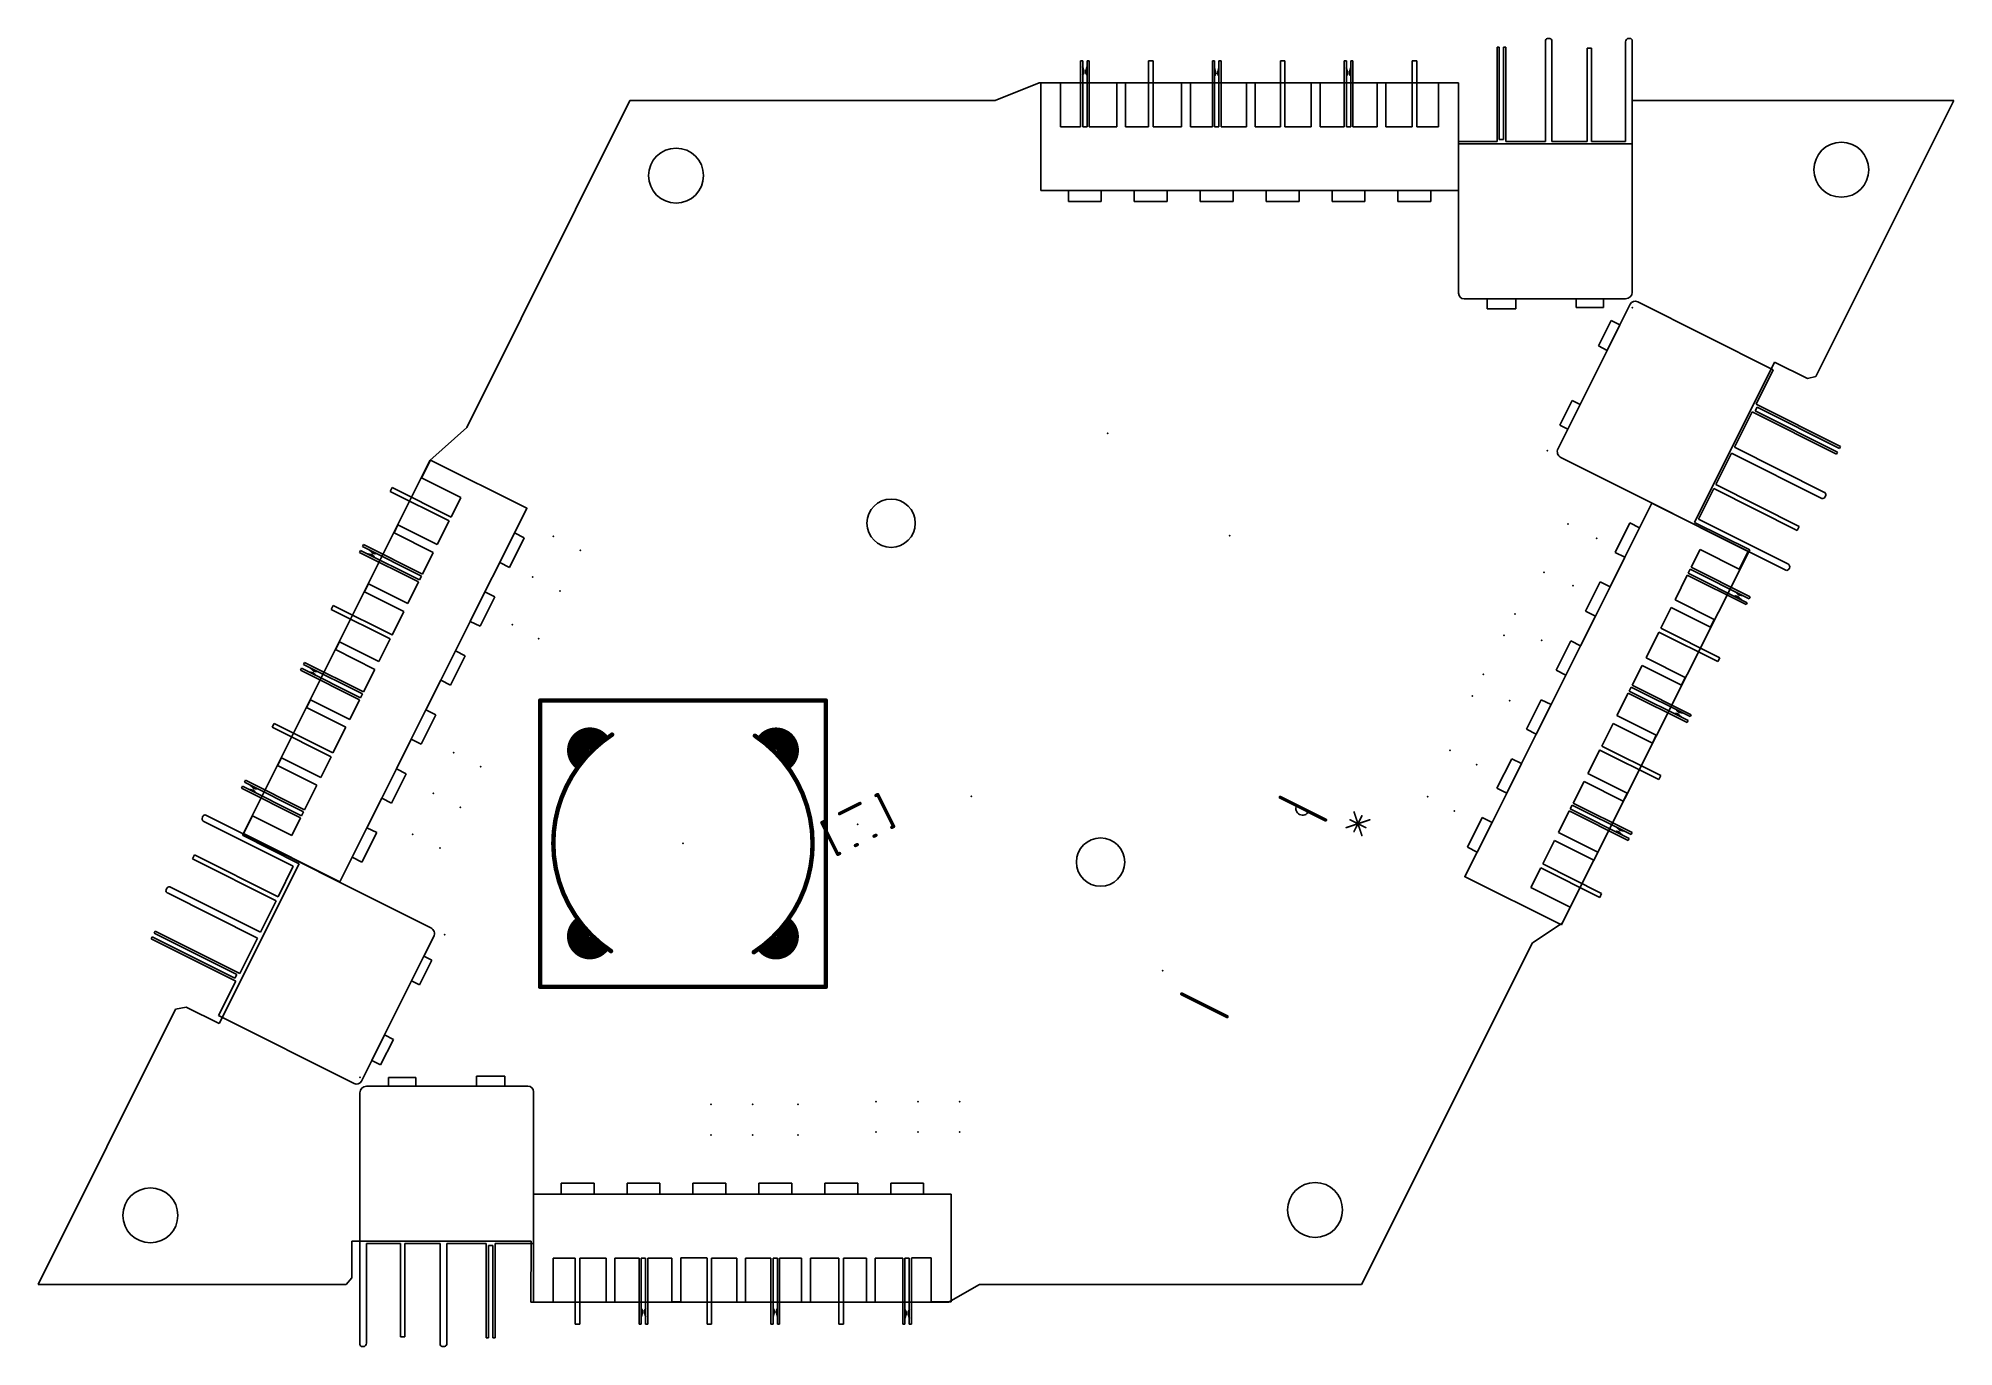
# Model space of a CAD drawing. Extents: x 0 to 87.2, y -2.8 to 56.7.
import ezdxf

# ---------------------------------------------------------------- set-up
doc = ezdxf.new("R2010")
doc.units = 0
for name, color, linetype in [('20', 7, 'CONTINUOUS'), ('22', 253, 'CONTINUOUS'), ('24', 7, 'CONTINUOUS')]:
    doc.layers.add(name, color=color, linetype=linetype)

msp = doc.modelspace()

# ---------------------------------------------------------------- linework, layer by layer
at = {"layer": '20'}
for p, q in [((45.575, 54.7), (43.575, 53.9)), ((64.6583, 54.7), (45.575, 54.7)), ((64.6583, 51.925), (64.6583, 54.7)), ((26.95, 53.9), (19.525, 39.025)), ((43.575, 53.9), (26.95, 53.9)), ((87.2, 53.9), (72.5675, 53.898)), ((72.5675, 53.9), (72.5675, 51.925)), ((80.925, 41.35), (87.2, 53.9)), ((72.5675, 51.925), (64.6583, 51.925)), ((79.05, 42), (75.4, 34.7)), ((80.55, 41.25), (79.05, 42)), ((80.55, 41.25), (80.925, 41.35)), ((19.525, 39.025), (17.85, 37.525)), ((17.85, 37.525), (9.325, 20.475)), ((75.4, 34.7), (77.925, 33.45)), ((69.375, 16.475), (77.925, 33.45)), ((9.325, 20.475), (11.9, 19.175)), ((11.9, 19.175), (8.25, 11.9)), ((69.375, 16.475), (68.025, 15.575)), ((60.25, 0.025), (68.025, 15.575)), ((6.275, 12.55), (0.025, 0.025)), ((6.75, 12.65), (6.275, 12.55)), ((6.75, 12.65), (8.25, 11.9)), ((14.2972, 0.3255), (14.2985, 2.0026)), ((14.2985, 2.0026), (22.4602, 1.9962)), ((22.4449, -0.7789), (22.4602, 1.9962)), ((14.031, 0.025), (0.025, 0.025)), ((14.2972, 0.3255), (14.031, 0.025)), ((41.4513, -0.7789), (42.8607, 0.025)), ((42.8607, 0.025), (60.25, 0.025)), ((41.4513, -0.7789), (22.4449, -0.7789))]:
    msp.add_line(p, q, dxfattribs=at)
for centre, radius in [((29.0506, 50.4841), 1.25), ((82.0865, 50.7516), 1.25), ((38.8396, 34.6683), 1.1), ((48.3707, 19.2469), 1.1), ((5.1267, 3.1731), 1.25), ((58.1346, 3.4188), 1.25)]:
    msp.add_circle(centre, radius, dxfattribs=at)
at = {"layer": '22'}
for p, q in [((68.7175, 56.7282), (68.7675, 56.7282)), ((72.4175, 56.7282), (72.4675, 56.7282)), ((66.5175, 56.3282), (66.4175, 56.3282)), ((66.4175, 56.3282), (66.4175, 52.0282)), ((66.5175, 52.1282), (66.5175, 56.3282)), ((66.8175, 56.3282), (66.7175, 56.3282)), ((66.7175, 56.3282), (66.7175, 52.1282)), ((66.8175, 52.0282), (66.8175, 56.3282)), ((68.6175, 52.0282), (68.6175, 56.5782)), ((68.9175, 56.6282), (68.9175, 52.0282)), ((70.7175, 56.2782), (70.5175, 56.2782)), ((70.5175, 56.2782), (70.5175, 52.0282)), ((70.7175, 52.0282), (70.7175, 56.2782)), ((72.2675, 52.0282), (72.2675, 56.5782)), ((72.5675, 45.1782), (72.5675, 56.6282)), ((47.5589, 55.7075), (47.4589, 55.7075)), ((47.4589, 55.7075), (47.4589, 52.7075)), ((47.5552, 55.4513), (47.6052, 55.2513)), ((47.5589, 52.7075), (47.5589, 55.7075)), ((47.7552, 55.4513), (47.7052, 55.2513)), ((47.8589, 55.7075), (47.7589, 55.7075)), ((47.7589, 55.7075), (47.7589, 52.7075)), ((47.8589, 52.7075), (47.8589, 55.7075)), ((50.7589, 55.7075), (50.5589, 55.7075)), ((50.5589, 55.7075), (50.5589, 52.7075)), ((50.7589, 52.7075), (50.7589, 55.7075)), ((53.5589, 55.7075), (53.4589, 55.7075)), ((53.4589, 55.7075), (53.4589, 52.7075)), ((53.5552, 55.4013), (53.6052, 55.2013)), ((53.5589, 52.7075), (53.5589, 55.7075)), ((53.7552, 55.4013), (53.7052, 55.2013)), ((53.8589, 55.7075), (53.7589, 55.7075)), ((53.7589, 55.7075), (53.7589, 52.7075)), ((53.8589, 52.7075), (53.8589, 55.7075)), ((56.7589, 55.7075), (56.5589, 55.7075)), ((56.5589, 55.7075), (56.5589, 52.7075)), ((56.7589, 52.7075), (56.7589, 55.7075)), ((59.5589, 55.7075), (59.4589, 55.7075)), ((59.4589, 55.7075), (59.4589, 52.7075)), ((59.5552, 55.4013), (59.6052, 55.2013)), ((59.5589, 52.7075), (59.5589, 55.7075)), ((59.7552, 55.4013), (59.7052, 55.2013)), ((59.8589, 55.7075), (59.7589, 55.7075)), ((59.7589, 55.7075), (59.7589, 52.7075)), ((59.8589, 52.7075), (59.8589, 55.7075)), ((62.7589, 55.7075), (62.5589, 55.7075)), ((62.5589, 55.7075), (62.5589, 52.7075)), ((62.7589, 52.7075), (62.7589, 55.7075)), ((45.6552, 49.8013), (45.6552, 54.7013)), ((45.6552, 54.7013), (46.5552, 54.7013)), ((46.5552, 54.7013), (46.5552, 52.7013)), ((49.5089, 54.7075), (49.1089, 54.7075)), ((49.1089, 54.7075), (49.1089, 52.7075)), ((49.5089, 52.7075), (49.5089, 54.7075)), ((52.4589, 54.7075), (52.0589, 54.7075)), ((52.0589, 54.7075), (52.0589, 52.7075)), ((52.4589, 52.7075), (52.4589, 54.7075)), ((55.4089, 54.7075), (55.0089, 54.7075)), ((55.0089, 54.7075), (55.0089, 52.7075)), ((55.4089, 52.7075), (55.4089, 54.7075)), ((57.9552, 52.7013), (57.9552, 54.7013)), ((57.9552, 54.7013), (58.3552, 54.7013)), ((58.3589, 52.7075), (58.3589, 54.7075)), ((61.3589, 54.7075), (60.9589, 54.7075)), ((60.9589, 54.7075), (60.9589, 52.7075)), ((61.3589, 52.7075), (61.3589, 54.7075)), ((64.6589, 54.7075), (63.7589, 54.7075)), ((63.7589, 52.7075), (63.7589, 54.7075)), ((64.6589, 49.8075), (64.6589, 54.7075)), ((46.5552, 52.7013), (47.4552, 52.7013)), ((47.7589, 52.7075), (47.5589, 52.7075)), ((49.1089, 52.7075), (47.8589, 52.7075)), ((50.5589, 52.7075), (49.5089, 52.7075)), ((52.0589, 52.7075), (50.7589, 52.7075)), ((53.4589, 52.7075), (52.4589, 52.7075)), ((53.7589, 52.7075), (53.5589, 52.7075)), ((55.0089, 52.7075), (53.8589, 52.7075)), ((56.5589, 52.7075), (55.4089, 52.7075)), ((56.7552, 52.7013), (57.9552, 52.7013)), ((59.4589, 52.7075), (58.3589, 52.7075)), ((59.7589, 52.7075), (59.5589, 52.7075)), ((60.9589, 52.7075), (59.8589, 52.7075)), ((62.5589, 52.7075), (61.3589, 52.7075)), ((63.7589, 52.7075), (62.7589, 52.7075)), ((64.6675, 52.0282), (64.6675, 45.1282)), ((66.4175, 52.0282), (64.6675, 52.0282)), ((66.7175, 52.1282), (66.5175, 52.1282)), ((68.6175, 52.0282), (66.8175, 52.0282)), ((70.5175, 52.0282), (68.9175, 52.0282)), ((72.2675, 52.0282), (70.7175, 52.0282)), ((46.9052, 49.8013), (45.6552, 49.8013)), ((48.4052, 49.8013), (46.9052, 49.8013)), ((46.9052, 49.3013), (46.9052, 49.8013)), ((49.9052, 49.8013), (48.4052, 49.8013)), ((48.4052, 49.8013), (48.4052, 49.3013)), ((51.4052, 49.8013), (49.9052, 49.8013)), ((49.9052, 49.3013), (49.9052, 49.8013)), ((52.9052, 49.8013), (51.4052, 49.8013)), ((51.4052, 49.8013), (51.4052, 49.3013)), ((54.4052, 49.8013), (52.9052, 49.8013)), ((52.9052, 49.3013), (52.9052, 49.8013)), ((55.9052, 49.8013), (54.4052, 49.8013)), ((54.4052, 49.8013), (54.4052, 49.3013)), ((57.4052, 49.8013), (55.9052, 49.8013)), ((55.9052, 49.3013), (55.9052, 49.8013)), ((58.9052, 49.8013), (57.4052, 49.8013)), ((57.4052, 49.8013), (57.4052, 49.3013)), ((60.4052, 49.8013), (58.9052, 49.8013)), ((58.9052, 49.3013), (58.9052, 49.8013)), ((61.9052, 49.8013), (60.4052, 49.8013)), ((60.4052, 49.8013), (60.4052, 49.3013)), ((63.4052, 49.8013), (61.9052, 49.8013)), ((61.9052, 49.3013), (61.9052, 49.8013)), ((64.6552, 49.8013), (63.4052, 49.8013)), ((63.4052, 49.8013), (63.4052, 49.3013)), ((48.4052, 49.3013), (46.9052, 49.3013)), ((51.4052, 49.3013), (49.9052, 49.3013)), ((54.4052, 49.3013), (52.9052, 49.3013)), ((57.4052, 49.3013), (55.9052, 49.3013)), ((60.4052, 49.3013), (58.9052, 49.3013)), ((63.4052, 49.3013), (61.9052, 49.3013)), ((65.9675, 44.8782), (64.9175, 44.8782)), ((67.2675, 44.8782), (65.9675, 44.8782)), ((65.9675, 44.4282), (65.9675, 44.8782)), ((70.0175, 44.8782), (67.2675, 44.8782)), ((67.2675, 44.8782), (67.2675, 44.4282)), ((71.2675, 44.8782), (70.0175, 44.8782)), ((70.0175, 44.4782), (70.0175, 44.8782)), ((71.2675, 44.4782), (70.0175, 44.4782)), ((72.2675, 44.8782), (71.2675, 44.8782)), ((71.2675, 44.8782), (71.2675, 44.4782)), ((72.012, 43.6923), (72.4821, 44.6311)), ((78.9873, 41.6532), (72.8176, 44.7427)), ((67.2675, 44.4282), (65.9675, 44.4282)), ((71.0275, 42.7314), (71.6096, 43.8938)), ((71.4299, 42.5299), (72.012, 43.6923)), ((71.6096, 43.8938), (72.012, 43.6923)), ((71.4299, 42.5299), (71.0275, 42.7314)), ((70.1985, 40.0709), (71.4299, 42.5299)), ((78.2037, 40.0884), (78.9873, 41.6532)), ((69.2812, 39.1324), (69.8409, 40.25)), ((69.8409, 40.25), (70.1985, 40.0709)), ((69.6388, 38.9533), (70.1985, 40.0709)), ((77.2186, 38.1213), (78.0246, 39.7308)), ((78.0246, 39.7308), (81.8694, 37.8054)), ((78.1588, 39.7754), (78.2483, 39.9542)), ((81.9142, 37.8948), (78.1588, 39.7754)), ((82.0485, 38.1631), (78.2037, 40.0884)), ((78.2483, 39.9542), (82.0038, 38.0736)), ((69.1911, 38.0591), (69.6388, 38.9533)), ((69.6388, 38.9533), (69.2812, 39.1324)), ((17.8717, 37.5416), (17.4687, 36.7368)), ((22.253, 35.3475), (17.8717, 37.5416)), ((69.325, 37.6565), (79.5631, 32.5297)), ((76.3679, 36.4224), (77.0843, 37.853)), ((81.1974, 35.7933), (77.0843, 37.853)), ((77.2186, 38.1213), (81.287, 36.084)), ((81.8694, 37.8054), (81.9142, 37.8948)), ((82.0038, 38.0736), (82.0485, 38.1631)), ((19.257, 35.8413), (17.4687, 36.7368)), ((16.1268, 36.2904), (16.0372, 36.1116)), ((16.0372, 36.1116), (18.7197, 34.7683)), ((18.8092, 34.9472), (16.1268, 36.2904)), ((19.257, 35.8413), (18.8092, 34.9472)), ((75.5843, 34.8576), (76.2783, 36.2436)), ((76.2783, 36.2436), (80.0785, 34.3406)), ((80.168, 34.5194), (76.3679, 36.4224)), ((81.3764, 35.9274), (81.354, 35.8827)), ((22.2568, 35.3415), (21.6971, 34.2238)), ((72.9052, 34.4581), (73.4649, 35.5757)), ((73.4649, 35.5757), (77.8462, 33.3817)), ((16.3941, 34.5909), (16.215, 34.2332)), ((16.215, 34.2332), (18.0033, 33.3377)), ((18.1824, 33.6953), (16.3941, 34.5909)), ((18.7197, 34.7683), (18.1824, 33.6953)), ((21.6971, 34.2238), (21.0255, 32.8826)), ((22.1442, 33.9999), (21.4726, 32.6587)), ((21.6971, 34.2238), (22.1442, 33.9999)), ((71.7865, 33.3407), (72.4581, 34.6819)), ((72.2335, 33.1168), (72.9052, 34.4581)), ((72.4581, 34.6819), (72.9052, 34.4581)), ((75.5843, 34.8576), (79.6527, 32.8203)), ((80.0785, 34.3406), (80.168, 34.5194)), ((14.694, 33.4291), (14.6492, 33.3397)), ((14.6492, 33.3397), (17.3316, 31.9964)), ((17.3764, 32.0859), (14.694, 33.4291)), ((14.8283, 33.6974), (14.7835, 33.608)), ((14.7835, 33.608), (17.466, 32.2647)), ((17.5107, 32.3541), (14.8283, 33.6974)), ((14.966, 33.2888), (15.1672, 33.2439)), ((15.0555, 33.4676), (15.212, 33.3333)), ((18.0033, 33.3377), (17.5107, 32.3541)), ((72.2335, 33.1168), (71.7865, 33.3407)), ((75.6549, 33.4725), (75.252, 32.6678)), ((77.4433, 32.577), (75.6549, 33.4725)), ((77.8462, 33.3817), (77.4433, 32.577)), ((17.466, 32.2647), (17.3764, 32.0859)), ((21.0255, 32.8826), (20.3539, 31.5414)), ((21.4726, 32.6587), (21.0255, 32.8826)), ((71.5619, 31.7756), (72.2335, 33.1168)), ((74.517, 31.1864), (75.0767, 32.3041)), ((75.0767, 32.3041), (77.7591, 30.9608)), ((75.1214, 32.3935), (75.211, 32.5723)), ((77.8039, 31.0502), (75.1214, 32.3935)), ((75.211, 32.5723), (77.8934, 31.229)), ((77.9382, 31.3184), (75.2558, 32.6617)), ((79.7197, 32.619), (79.6973, 32.5743)), ((14.8755, 31.5447), (15.0546, 31.9024)), ((16.6638, 30.6492), (14.8755, 31.5447)), ((16.8391, 31.0129), (15.0508, 31.9084)), ((17.3316, 31.9964), (16.8391, 31.0129)), ((20.3539, 31.5414), (19.6822, 30.2001)), ((20.3539, 31.5414), (20.8009, 31.3175)), ((70.4432, 30.6582), (71.1148, 31.9995)), ((70.8903, 30.4344), (71.5619, 31.7756)), ((71.1148, 31.9995), (71.5619, 31.7756)), ((77.6661, 31.347), (77.4649, 31.3919)), ((13.4402, 30.9255), (13.3507, 30.7467)), ((13.3507, 30.7467), (16.0331, 29.4034)), ((16.1227, 29.5822), (13.4402, 30.9255)), ((16.1265, 29.5762), (16.6638, 30.6492)), ((20.8009, 31.3175), (20.1293, 29.9762)), ((70.8903, 30.4344), (70.4432, 30.6582)), ((73.8677, 29.8898), (74.3379, 30.8287)), ((74.3379, 30.8287), (76.1262, 29.9332)), ((76.3053, 30.2909), (74.517, 31.1864)), ((77.5766, 31.1682), (77.4201, 31.3024)), ((77.7591, 30.9608), (77.8039, 31.0502)), ((77.8934, 31.229), (77.9382, 31.3184)), ((19.6822, 30.2001), (19.0106, 28.8589)), ((20.1293, 29.9762), (19.6822, 30.2001)), ((70.2186, 29.0931), (70.8903, 30.4344)), ((73.1961, 28.5486), (73.7782, 29.711)), ((73.7782, 29.711), (76.4606, 28.3677)), ((76.5502, 28.5466), (73.8677, 29.8898)), ((76.1262, 29.9332), (76.3053, 30.2909)), ((13.7299, 29.2706), (13.5508, 28.913)), ((13.5508, 28.913), (15.3391, 28.0175)), ((15.5182, 28.3751), (13.7299, 29.2706)), ((16.0331, 29.4034), (15.5182, 28.3751)), ((19.0106, 28.8589), (18.3389, 27.5177)), ((19.0106, 28.8589), (19.4577, 28.635)), ((69.0999, 27.9758), (69.7715, 29.317)), ((69.547, 27.7519), (70.2186, 29.0931)), ((69.7715, 29.317), (70.2186, 29.0931)), ((12.0074, 28.0642), (11.9626, 27.9748)), ((11.9626, 27.9748), (14.6451, 26.6315)), ((14.6899, 26.7209), (12.0074, 28.0642)), ((12.1417, 28.3325), (12.0969, 28.243)), ((12.0969, 28.243), (14.7794, 26.8998)), ((14.8242, 26.9892), (12.1417, 28.3325)), ((12.2794, 27.9238), (12.4807, 27.879)), ((12.369, 28.1027), (12.5254, 27.9684)), ((15.3391, 28.0175), (14.8242, 26.9892)), ((19.4577, 28.635), (18.786, 27.2938)), ((69.547, 27.7519), (69.0999, 27.9758)), ((72.5692, 27.2968), (73.017, 28.191)), ((73.017, 28.191), (74.8053, 27.2954)), ((74.9844, 27.6531), (73.1961, 28.5486)), ((76.4606, 28.3677), (76.5502, 28.5466)), ((18.3389, 27.5177), (17.6673, 26.1764)), ((18.786, 27.2938), (18.3389, 27.5177)), ((68.8753, 26.4107), (69.547, 27.7519)), ((72.4349, 27.0286), (72.5244, 27.2074)), ((75.1173, 25.6853), (72.4349, 27.0286)), ((72.5244, 27.2074), (75.2069, 25.8641)), ((75.2517, 25.9535), (72.5692, 27.2968)), ((74.8053, 27.2954), (74.9844, 27.6531)), ((12.409, 26.6329), (12.2299, 26.2752)), ((12.2299, 26.2752), (14.0182, 25.3797)), ((14.1973, 25.7374), (12.409, 26.6329)), ((14.6451, 26.6315), (14.1973, 25.7374)), ((14.7794, 26.8998), (14.6899, 26.7209)), ((17.6673, 26.1764), (16.9957, 24.8352)), ((17.6673, 26.1764), (18.1144, 25.9525)), ((67.7566, 25.2933), (68.4283, 26.6345)), ((68.2037, 25.0694), (68.8753, 26.4107)), ((68.4283, 26.6345), (68.8753, 26.4107)), ((71.8752, 25.9109), (72.3901, 26.9391)), ((72.3901, 26.9391), (75.0726, 25.5959)), ((10.7537, 25.5606), (10.6641, 25.3818)), ((10.6641, 25.3818), (13.3466, 24.0385)), ((13.4361, 24.2173), (10.7537, 25.5606)), ((14.0182, 25.3797), (13.4361, 24.2173)), ((18.1144, 25.9525), (17.4427, 24.6113)), ((68.2037, 25.0694), (67.7566, 25.2933)), ((71.1812, 24.5249), (71.6961, 25.5532)), ((71.6961, 25.5532), (73.4844, 24.6577)), ((73.6635, 25.0153), (71.8752, 25.9109)), ((74.8453, 25.8256), (74.6889, 25.9599)), ((74.9348, 26.0045), (74.7336, 26.0493)), ((75.0726, 25.5959), (75.1173, 25.6853)), ((75.2069, 25.8641), (75.2517, 25.9535)), ((16.9957, 24.8352), (16.324, 23.494)), ((17.4427, 24.6113), (16.9957, 24.8352)), ((67.5321, 23.7282), (68.2037, 25.0694)), ((73.8636, 23.1816), (71.1812, 24.5249)), ((73.4844, 24.6577), (73.6635, 25.0153)), ((11.0881, 23.9951), (10.909, 23.6375)), ((10.909, 23.6375), (12.6973, 22.742)), ((12.8764, 23.0996), (11.0881, 23.9951)), ((13.3466, 24.0385), (12.8764, 23.0996)), ((66.4134, 22.6109), (67.085, 23.9521)), ((66.8604, 22.387), (67.5321, 23.7282)), ((67.085, 23.9521), (67.5321, 23.7282)), ((71.0878, 24.3521), (70.5505, 23.2791)), ((71.0916, 24.3461), (73.7741, 23.0028)), ((9.3208, 22.6993), (9.2761, 22.6099)), ((12.0033, 21.356), (9.3208, 22.6993)), ((9.4552, 22.9675), (9.4104, 22.8781)), ((9.4104, 22.8781), (12.0929, 21.5348)), ((12.1376, 21.6243), (9.4552, 22.9675)), ((9.6377, 22.7601), (9.7942, 22.6259)), ((12.6973, 22.742), (12.1376, 21.6243)), ((16.324, 23.494), (15.6524, 22.1527)), ((16.7711, 23.2701), (16.0995, 21.9289)), ((16.324, 23.494), (16.7711, 23.2701)), ((69.8826, 21.9319), (70.3752, 22.9154)), ((70.3752, 22.9154), (72.1635, 22.0199)), ((70.5505, 23.2791), (72.3388, 22.3836)), ((73.7741, 23.0028), (73.8636, 23.1816)), ((9.2761, 22.6099), (11.9585, 21.2666)), ((9.5482, 22.5813), (9.7494, 22.5365)), ((15.6524, 22.1527), (14.9807, 20.8115)), ((16.0995, 21.9289), (15.6524, 22.1527)), ((66.1888, 21.0457), (66.8604, 22.387)), ((66.8604, 22.387), (66.4134, 22.6109)), ((69.7483, 21.6636), (69.8379, 21.8425)), ((69.8379, 21.8425), (72.5203, 20.4992)), ((72.5651, 20.5886), (69.8826, 21.9319)), ((72.3388, 22.3836), (72.1597, 22.026)), ((7.4951, 21.2937), (7.5175, 21.3384)), ((11.6305, 19.0551), (7.5621, 21.0924)), ((17.8898, 16.2562), (7.6517, 21.383)), ((9.3681, 20.5466), (9.771, 21.3513)), ((9.771, 21.3513), (11.5593, 20.4558)), ((11.5593, 20.4558), (11.9623, 21.2606)), ((12.0929, 21.5348), (12.0033, 21.356)), ((65.0701, 19.9284), (65.7417, 21.2696)), ((65.5172, 19.7045), (66.1888, 21.0457)), ((65.7417, 21.2696), (66.1888, 21.0457)), ((69.211, 20.5906), (69.7035, 21.5742)), ((69.7035, 21.5742), (72.386, 20.2309)), ((72.4308, 20.3203), (69.7483, 21.6636)), ((13.7494, 18.3526), (9.3681, 20.5466)), ((14.9807, 20.8115), (14.3091, 19.4703)), ((15.4278, 20.5876), (14.7562, 19.2464)), ((14.9807, 20.8115), (15.4278, 20.5876)), ((68.4946, 19.16), (69.0319, 20.233)), ((69.0319, 20.233), (70.8202, 19.3375)), ((70.9993, 19.6951), (69.211, 20.5906)), ((72.1587, 20.4607), (72.0023, 20.595)), ((72.2483, 20.6395), (72.0471, 20.6844)), ((72.386, 20.2309), (72.4308, 20.3203)), ((72.5203, 20.4992), (72.5651, 20.5886)), ((7.1363, 19.5721), (7.0467, 19.3933)), ((7.0467, 19.3933), (10.8469, 17.4903)), ((10.9365, 17.6691), (7.1363, 19.5721)), ((14.3091, 19.4703), (13.7494, 18.3526)), ((14.7562, 19.2464), (14.3091, 19.4703)), ((64.9575, 18.5868), (65.5172, 19.7045)), ((65.5172, 19.7045), (65.0701, 19.9284)), ((70.8202, 19.3375), (70.9993, 19.6951)), ((11.6305, 19.0551), (10.9365, 17.6691)), ((64.9613, 18.5808), (69.3426, 16.3867)), ((67.9573, 18.087), (68.405, 18.9812)), ((68.405, 18.9812), (71.0875, 17.6379)), ((71.1771, 17.8167), (68.4946, 19.16)), ((5.8384, 17.9853), (5.8608, 18.03)), ((9.9962, 15.7914), (5.9278, 17.8287)), ((6.0174, 18.1194), (10.1305, 16.0597)), ((10.8469, 17.4903), (10.1305, 16.0597)), ((67.9573, 18.087), (69.7456, 17.1915)), ((71.0875, 17.6379), (71.1771, 17.8167)), ((69.3426, 16.3867), (69.7456, 17.1915)), ((5.211, 15.8391), (5.1662, 15.7496)), ((5.1662, 15.7496), (9.0111, 13.8243)), ((8.9664, 13.9585), (5.211, 15.8391)), ((5.3453, 16.1073), (5.3006, 16.0179)), ((5.3006, 16.0179), (9.056, 14.1373)), ((9.1902, 14.1819), (5.3453, 16.1073)), ((9.9962, 15.7914), (9.1902, 14.1819)), ((18.0237, 15.8536), (17.5759, 14.9594)), ((17.5759, 14.9594), (17.0162, 13.8418)), ((17.5759, 14.9594), (17.9336, 14.7803)), ((9.056, 14.1373), (8.9664, 13.9585)), ((17.9336, 14.7803), (17.3739, 13.6627)), ((9.0111, 13.8243), (8.2275, 12.2595)), ((17.0162, 13.8418), (15.7849, 11.3828)), ((17.3739, 13.6627), (17.0162, 13.8418)), ((8.2275, 12.2595), (14.3972, 9.17)), ((15.7849, 11.3828), (15.2028, 10.2204)), ((15.7849, 11.3828), (16.1873, 11.1813)), ((16.1873, 11.1813), (15.6052, 10.0189)), ((15.2028, 10.2204), (14.7327, 9.2816)), ((15.6052, 10.0189), (15.2028, 10.2204)), ((14.6617, 8.7491), (14.6617, -2.7009)), ((14.9617, 9.0491), (15.9617, 9.0491)), ((15.9617, 9.0491), (15.9617, 9.4491)), ((15.9617, 9.4491), (17.2117, 9.4491)), ((15.9617, 9.0491), (17.2117, 9.0491)), ((17.2117, 9.4491), (17.2117, 9.0491)), ((17.2117, 9.0491), (19.9617, 9.0491)), ((19.9617, 9.0491), (19.9617, 9.4991)), ((19.9617, 9.4991), (21.2617, 9.4991)), ((19.9617, 9.0491), (21.2617, 9.0491)), ((21.2617, 9.4991), (21.2617, 9.0491)), ((21.2617, 9.0491), (22.3117, 9.0491)), ((22.5617, 1.8991), (22.5617, 8.7991)), ((23.8189, 4.1324), (23.8189, 4.6324)), ((23.8189, 4.6324), (25.3189, 4.6324)), ((25.3189, 4.6324), (25.3189, 4.1324)), ((26.8189, 4.1324), (26.8189, 4.6324)), ((26.8189, 4.6324), (28.3189, 4.6324)), ((28.3189, 4.6324), (28.3189, 4.1324)), ((29.8189, 4.1324), (29.8189, 4.6324)), ((29.8189, 4.6324), (31.3189, 4.6324)), ((31.3189, 4.6324), (31.3189, 4.1324)), ((32.8189, 4.1324), (32.8189, 4.6324)), ((32.8189, 4.6324), (34.3189, 4.6324)), ((34.3189, 4.6324), (34.3189, 4.1324)), ((35.8189, 4.1324), (35.8189, 4.6324)), ((35.8189, 4.6324), (37.3189, 4.6324)), ((37.3189, 4.6324), (37.3189, 4.1324)), ((38.8189, 4.1324), (38.8189, 4.6324)), ((38.8189, 4.6324), (40.3189, 4.6324)), ((40.3189, 4.6324), (40.3189, 4.1324)), ((22.5652, 4.1263), (22.5652, -0.7737)), ((22.5689, 4.1324), (23.8189, 4.1324)), ((23.8189, 4.1324), (25.3189, 4.1324)), ((25.3189, 4.1324), (26.8189, 4.1324)), ((26.8189, 4.1324), (28.3189, 4.1324)), ((28.3189, 4.1324), (29.8189, 4.1324)), ((29.8189, 4.1324), (31.3189, 4.1324)), ((31.3189, 4.1324), (32.8189, 4.1324)), ((32.8189, 4.1324), (34.3189, 4.1324)), ((34.3189, 4.1324), (35.8189, 4.1324)), ((35.8189, 4.1324), (37.3189, 4.1324)), ((37.3189, 4.1324), (38.8189, 4.1324)), ((38.8189, 4.1324), (40.3189, 4.1324)), ((40.3189, 4.1324), (41.5689, 4.1324)), ((41.5689, 4.1324), (41.5689, -0.7676)), ((14.9617, 1.8991), (16.5117, 1.8991)), ((14.9617, 1.8991), (14.9617, -2.6509)), ((16.5117, 1.8991), (16.5117, -2.3509)), ((16.7117, 1.8991), (18.3117, 1.8991)), ((16.7117, -2.3509), (16.7117, 1.8991)), ((18.3117, -2.7009), (18.3117, 1.8991)), ((18.6117, 1.8991), (18.6117, -2.6509)), ((18.6117, 1.8991), (20.4117, 1.8991)), ((20.4117, 1.8991), (20.4117, -2.4009)), ((20.5117, -2.4009), (20.5117, 1.7991)), ((20.5117, 1.7991), (20.7117, 1.7991)), ((20.7117, 1.7991), (20.7117, -2.4009)), ((20.8117, 1.8991), (22.5617, 1.8991)), ((20.8117, -2.4009), (20.8117, 1.8991)), ((23.4652, 1.2263), (24.4652, 1.2263)), ((23.4652, 1.2263), (23.4652, -0.7737)), ((24.4652, 1.2263), (24.4652, -1.7737)), ((24.6652, -1.7737), (24.6652, 1.2263)), ((24.6652, 1.2263), (25.8652, 1.2263)), ((25.8652, 1.2263), (25.8652, -0.7737)), ((26.2652, 1.2263), (27.3652, 1.2263)), ((26.2652, -0.7737), (26.2652, 1.2263)), ((27.3652, 1.2263), (27.3652, -1.7737)), ((27.4652, -1.7737), (27.4652, 1.2263)), ((27.4652, 1.2263), (27.6652, 1.2263)), ((27.6652, 1.2263), (27.6652, -1.7737)), ((27.7652, -1.7737), (27.7652, 1.2263)), ((27.7652, 1.2263), (28.8652, 1.2263)), ((28.8652, 1.2263), (28.8652, -0.7737)), ((30.4689, 1.2324), (29.2689, 1.2324)), ((29.2689, 1.2324), (29.2689, -0.7676)), ((30.4652, 1.2263), (30.4652, -1.7737)), ((30.6652, -1.7737), (30.6652, 1.2263)), ((30.6652, 1.2263), (31.8152, 1.2263)), ((31.8152, 1.2263), (31.8152, -0.7737)), ((32.2152, 1.2263), (33.3652, 1.2263)), ((32.2152, -0.7737), (32.2152, 1.2263)), ((33.3652, 1.2263), (33.3652, -1.7737)), ((33.4652, -1.7737), (33.4652, 1.2263)), ((33.4652, 1.2263), (33.6652, 1.2263)), ((33.6652, 1.2263), (33.6652, -1.7737)), ((33.7652, -1.7737), (33.7652, 1.2263)), ((33.7652, 1.2263), (34.7652, 1.2263)), ((34.7652, 1.2263), (34.7652, -0.7737)), ((35.1652, 1.2263), (36.4652, 1.2263)), ((35.1652, -0.7737), (35.1652, 1.2263)), ((36.4652, 1.2263), (36.4652, -1.7737)), ((36.6652, -1.7737), (36.6652, 1.2263)), ((36.6652, 1.2263), (37.7152, 1.2263)), ((37.7152, 1.2263), (37.7152, -0.7737)), ((38.1152, 1.2263), (39.3652, 1.2263)), ((38.1152, -0.7737), (38.1152, 1.2263)), ((39.3652, 1.2263), (39.3652, -1.7737)), ((39.4652, -1.7737), (39.4652, 1.2263)), ((39.4652, 1.2263), (39.6652, 1.2263)), ((39.6652, 1.2263), (39.6652, -1.7737)), ((39.7652, -1.7737), (39.7652, 1.2263)), ((40.6689, 1.2324), (39.7689, 1.2324)), ((40.6689, -0.7676), (40.6689, 1.2324)), ((22.5652, -0.7737), (23.4652, -0.7737)), ((25.8652, -0.7737), (26.2652, -0.7737)), ((29.2689, -0.7676), (28.8689, -0.7676)), ((31.8152, -0.7737), (32.2152, -0.7737)), ((34.7652, -0.7737), (35.1652, -0.7737)), ((37.7152, -0.7737), (38.1152, -0.7737)), ((41.5689, -0.7676), (40.6689, -0.7676)), ((27.4689, -1.4676), (27.5189, -1.2676)), ((27.6689, -1.4676), (27.6189, -1.2676)), ((33.4689, -1.4676), (33.5189, -1.2676)), ((33.6689, -1.4676), (33.6189, -1.2676)), ((39.4689, -1.5176), (39.5189, -1.3176)), ((39.6689, -1.5176), (39.6189, -1.3176)), ((16.5117, -2.3509), (16.7117, -2.3509)), ((20.4117, -2.4009), (20.5117, -2.4009)), ((20.7117, -2.4009), (20.8117, -2.4009)), ((24.4652, -1.7737), (24.6652, -1.7737)), ((27.3652, -1.7737), (27.4652, -1.7737)), ((27.6652, -1.7737), (27.7652, -1.7737)), ((30.4652, -1.7737), (30.6652, -1.7737)), ((33.3652, -1.7737), (33.4652, -1.7737)), ((33.6652, -1.7737), (33.7652, -1.7737)), ((36.4652, -1.7737), (36.6652, -1.7737)), ((39.3652, -1.7737), (39.4652, -1.7737)), ((39.6652, -1.7737), (39.7652, -1.7737)), ((14.8117, -2.8009), (14.7617, -2.8009)), ((18.5117, -2.8009), (18.4617, -2.8009))]:
    msp.add_line(p, q, dxfattribs=at)
for points, const_width in [([(22.865, 26.5964), (22.865, 13.5714)], 0.2032), ([(35.865, 26.5964), (22.865, 26.5964)], 0.2032), ([(35.865, 13.5714), (35.865, 26.5964)], 0.2032), ([(37.4236, 21.9162), (36.4901, 21.4487)], 0.1524), ([(38.2284, 22.3192), (38.1443, 22.2771)], 0.1524), ([(38.9537, 20.8707), (38.2284, 22.3192)], 0.1524), ([(56.5465, 22.196), (57.2959, 21.8207)], 0.1524), ([(57.2959, 21.8207), (57.841, 21.5477)], 0.1524), ([(35.7695, 21.0878), (35.6854, 21.0458)], 0.1524), ([(35.6854, 21.0458), (36.4108, 19.5972)], 0.1524), ([(38.8697, 20.8286), (38.9537, 20.8707)], 0.1524), ([(57.841, 21.5477), (58.6132, 21.161)], 0.1524), ([(60.6204, 21.17), (59.5515, 20.8144)], 0.0762), ([(60.4421, 20.8139), (59.7298, 21.1706)], 0.0762), ([(59.9076, 20.6361), (60.2643, 21.3484)], 0.0762), ([(60.2637, 20.4578), (59.9082, 21.5267)], 0.0762), ([(37.2155, 20.0002), (37.2996, 20.0423)], 0.1524), ([(38.065, 20.4256), (38.149, 20.4677)], 0.1524), ([(36.4108, 19.5972), (36.4948, 19.6393)], 0.1524), ([(22.865, 13.5714), (35.865, 13.5714)], 0.2032), ([(54.1322, 12.2127), (52.0655, 13.2476)], 0.1524)]:
    msp.add_lwpolyline(points, dxfattribs=dict(at, const_width=const_width))
for points, const_width in [([(22.9158, 26.5964, 1), (22.8142, 26.5964)], 0.1016), ([(22.865, 26.6472, 1), (22.865, 26.5456)], 0.1016), ([(35.9158, 26.5964, 1), (35.8142, 26.5964)], 0.1016), ([(35.865, 26.5456, 1), (35.865, 26.6472)], 0.1016), ([(25.582, 24.6218, 1.2138), (24.8219, 23.897)], 1.016), ([(33.8904, 23.8794, 1.2138), (33.1656, 24.6395)], 1.016), ([(26.14, 25.0464, 0.2538), (23.465, 20.0964)], 0.2032), ([(26.1678, 25.0039, 1), (26.1123, 25.089)], 0.1016), ([(35.265, 20.0964, 0.2503), (32.64, 24.9964)], 0.2032), ([(32.6682, 25.0387, 1), (32.6118, 24.9542)], 0.1016), ([(37.4407, 21.8821, 1), (37.4066, 21.9503)], 0.0762), ([(38.1273, 22.3112, 1), (38.1614, 22.243)], 0.0762), ([(38.2624, 22.3362, 1), (38.1943, 22.3021)], 0.0762), ([(38.2454, 22.2851, 1), (38.2113, 22.3532)], 0.0762), ([(56.5635, 22.23, 1), (56.5294, 22.1619)], 0.0762), ([(57.313, 21.8547, 1), (57.2789, 21.7866)], 0.0762), ([(57.2789, 21.7866, 1), (57.313, 21.8547)], 0.0762), ([(35.7195, 21.0628, 1), (35.6513, 21.0287)], 0.0762), ([(35.6683, 21.0798, 1), (35.7025, 21.0117)], 0.0762), ([(35.7865, 21.0538, 1), (35.7524, 21.1219)], 0.0762), ([(36.4731, 21.4828, 1), (36.5072, 21.4147)], 0.0762), ([(38.9197, 20.8536, 1), (38.9878, 20.8877)], 0.0762), ([(38.9708, 20.8366, 1), (38.9367, 20.9047)], 0.0762), ([(57.8581, 21.5818, 1), (57.824, 21.5136)], 0.0762), ([(57.824, 21.5136, 1), (57.8581, 21.5818)], 0.0762), ([(58.5962, 21.127, 1), (58.6303, 21.1951)], 0.0762), ([(59.7384, 21.1876, 1), (59.7213, 21.1535)], 0.0381), ([(59.9262, 21.5327, 1), (59.8901, 21.5207)], 0.0381), ([(60.2813, 21.3398, 1), (60.2472, 21.3569)], 0.0381), ([(60.6264, 21.1519, 1), (60.6144, 21.1881)], 0.0381), ([(23.5158, 20.0965, 1), (23.4142, 20.0964)], 0.1016), ([(23.465, 20.0964, 0.2503), (26.09, 15.1964)], 0.2032), ([(23.4142, 20.0963, 1), (23.5158, 20.0965)], 0.1016), ([(32.59, 15.1464, 0.2538), (35.265, 20.0964)], 0.2032), ([(35.3158, 20.0965, 1), (35.2142, 20.0963)], 0.1016), ([(35.2142, 20.0964, 1), (35.3158, 20.0965)], 0.1016), ([(37.1985, 20.0343, 1), (37.2326, 19.9661)], 0.0762), ([(37.3166, 20.0082, 1), (37.2825, 20.0764)], 0.0762), ([(38.0479, 20.4596, 1), (38.082, 20.3915)], 0.0762), ([(38.1661, 20.4336, 1), (38.132, 20.5017)], 0.0762), ([(38.8526, 20.8626, 1), (38.8868, 20.7945)], 0.0762), ([(59.5455, 20.8325, 1), (59.5575, 20.7964)], 0.0381), ([(59.8906, 20.6446, 1), (59.9247, 20.6276)], 0.0381), ([(60.2457, 20.4518, 1), (60.2818, 20.4638)], 0.0381), ([(60.4335, 20.7969, 1), (60.4506, 20.8309)], 0.0381), ([(36.3937, 19.6313, 1), (36.4278, 19.5632)], 0.0762), ([(36.3767, 19.5802, 1), (36.4448, 19.6143)], 0.0762), ([(36.5119, 19.6052, 1), (36.4778, 19.6734)], 0.0762), ([(24.8396, 16.3134, 1.2138), (25.5644, 15.5533)], 1.016), ([(33.148, 15.571, 1.2138), (33.9081, 16.2958)], 1.016), ([(26.0618, 15.1542, 1), (26.1182, 15.2387)], 0.1016), ([(32.5623, 15.189, 1), (32.6178, 15.1039)], 0.1016), ([(22.865, 13.6222, 1), (22.865, 13.5206)], 0.1016), ([(22.8142, 13.5714, 1), (22.9158, 13.5714)], 0.1016), ([(35.8142, 13.5714, 1), (35.9158, 13.5714)], 0.1016), ([(35.865, 13.5206, 1), (35.865, 13.6222)], 0.1016), ([(52.0825, 13.2817, 1), (52.0484, 13.2136)], 0.0762), ([(54.1152, 12.1786, 1), (54.1493, 12.2468)], 0.0762)]:
    msp.add_lwpolyline(points, format="xyb", dxfattribs=dict(at, const_width=const_width))
for centre, radius, start, end in [((68.7425, 56.6032), 0.1275, 101.3099, 191.3099), ((68.7925, 56.6032), 0.1275, 11.3099, 101.3099), ((72.4175, 56.5782), 0.15, 90, 180), ((72.4675, 56.6282), 0.1, 0, 90), ((47.3927, 55.1982), 0.219, 317.8913, 14.0362), ((47.9177, 55.1982), 0.219, 165.9638, 222.1087), ((53.3927, 55.1482), 0.219, 317.8913, 14.0362), ((53.9177, 55.1482), 0.219, 165.9638, 222.1087), ((59.3927, 55.1482), 0.219, 317.8913, 14.0362), ((59.9177, 55.1482), 0.219, 165.9638, 222.1087), ((64.9175, 45.1282), 0.25, 180, 270), ((72.2675, 45.1782), 0.3, 270, 0), ((72.7057, 44.5192), 0.25, 63.4, 153.4), ((69.4593, 37.9248), 0.3, 153.4, 243.4), ((81.231, 35.9163), 0.1275, 254.71, 344.71), ((81.2534, 35.961), 0.1275, 344.71, 74.71), ((15.1196, 33.0301), 0.219, 21.2915, 77.4364), ((15.3546, 33.4996), 0.219, 229.3638, 285.5088), ((79.6078, 32.6191), 0.1, 243.4005, 333.4005), ((79.5855, 32.6862), 0.15, 333.4, 63.4), ((77.5125, 31.6057), 0.219, 201.2915, 257.4364), ((77.2775, 31.1362), 0.219, 49.3638, 105.5088), ((12.6681, 28.1346), 0.219, 229.3638, 285.5088), ((12.433, 27.6652), 0.219, 21.2915, 77.4364), ((74.7813, 26.2631), 0.219, 201.2915, 257.4364), ((74.5462, 25.7937), 0.219, 49.3638, 105.5088), ((9.7018, 22.3227), 0.219, 21.2915, 77.4364), ((9.9368, 22.7921), 0.219, 229.3638, 285.5088), ((57.5685, 21.6842), 0.3048, 153.4001, 333.4001), ((7.6292, 21.2265), 0.15, 153.4, 243.4), ((7.6069, 21.2936), 0.1, 63.4005, 153.4005), ((71.8596, 20.4288), 0.219, 49.3638, 105.5088), ((72.0947, 20.8982), 0.219, 201.2915, 257.4364), ((5.9614, 17.9517), 0.1275, 164.71, 254.71), ((5.9838, 17.9964), 0.1275, 74.71, 164.71), ((17.7554, 15.9879), 0.3, 333.4, 63.4), ((14.5091, 9.3935), 0.25, 243.4, 333.4), ((14.9617, 8.7491), 0.3, 90, 180), ((22.3117, 8.7991), 0.25, 0, 90), ((27.3064, -1.2145), 0.219, 345.9638, 42.1087), ((27.8314, -1.2145), 0.219, 137.8913, 194.0362), ((33.3064, -1.2145), 0.219, 345.9638, 42.1087), ((33.8314, -1.2145), 0.219, 137.8913, 194.0362), ((39.3064, -1.2645), 0.219, 345.9638, 42.1087), ((39.8314, -1.2645), 0.219, 137.8913, 194.0362), ((14.7617, -2.7009), 0.1, 180, 270), ((14.8117, -2.6509), 0.15, 270, 0), ((18.4367, -2.6759), 0.1275, 191.3099, 281.3099), ((18.4867, -2.6759), 0.1275, 281.3099, 11.3099)]:
    msp.add_arc(centre, radius, start, end, dxfattribs=at)
at = {"layer": '24'}
for p in [(64.6552, 49.8013), (72.5675, 44.4782), (48.7009, 38.7541), (68.6991, 37.97), (22.2568, 35.3415), (23.4595, 34.0676), (54.2413, 34.0996), (69.6386, 34.6264), (24.696, 33.4371), (70.9453, 33.9862), (68.5572, 32.43), (22.5307, 32.2147), (23.7672, 31.5842), (69.8725, 31.8182), (67.2383, 30.5429), (21.6019, 30.0444), (22.7972, 29.4139), (66.7336, 29.5587), (68.4409, 29.3328), (65.7945, 27.7943), (65.2868, 26.804), (66.9918, 26.5886), (18.9268, 24.2228), (20.1634, 23.5923), (64.2773, 24.3259), (65.484, 23.6856), (17.998, 22.37), (42.4966, 22.2411), (63.2632, 22.2166), (19.2346, 21.7395), (37.3196, 20.9582), (64.4699, 21.5764), (17.0692, 20.5171), (29.365, 20.0964), (18.3058, 19.8866), (64.9575, 18.5868), (18.5157, 15.9427), (51.2028, 14.3046), (14.6617, 9.4491), (30.6357, 8.2226), (32.5407, 8.2226), (34.6044, 8.2226), (38.1504, 8.3465), (40.0554, 8.3465), (41.9604, 8.3465), (30.6357, 6.8351), (32.5407, 6.8351), (34.6044, 6.8351), (38.1504, 6.9678), (40.0554, 6.9678), (41.9604, 6.9678), (22.5689, 4.1324)]:
    msp.add_point(p, dxfattribs=at)

doc.saveas('drawing.dxf')
